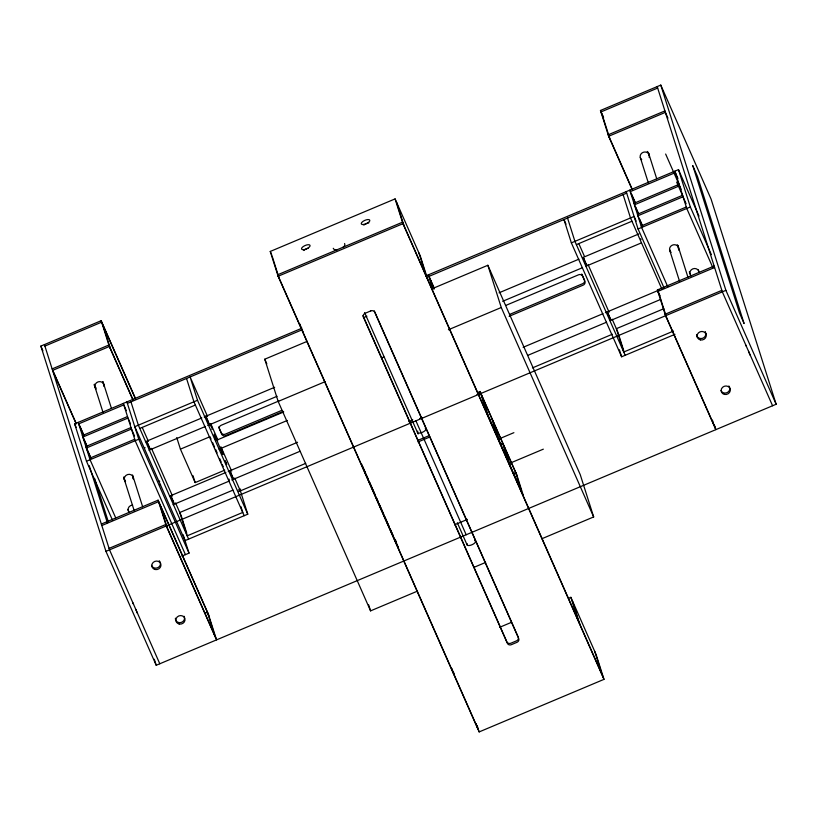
<?xml version="1.0" encoding="UTF-8"?>
<svg xmlns="http://www.w3.org/2000/svg" width="817" height="817" viewBox="0 0 817 817"><rect width="100%" height="100%" fill="white"/><g stroke="black" fill="none" stroke-linecap="round" stroke-linejoin="round"><path stroke-width="1.23" d="M632.235 189.738L608.645 136.265L600.464 110.479L660.779 85.08L711.045 199.001L776.15 404.252L156.221 665.273L105.955 551.352L40.85 346.112L101.165 320.713L135.52 398.594M44.894 346.071L101.625 322.184L135.479 398.9M657.675 88.052L600.934 111.949L603.497 117.76M568.53 598.299L570.869 597.319L596.124 654.57L603.988 679.356L479.16 731.92L278.117 276.248L270.253 251.452L395.081 198.899L420.336 256.14L427.74 279.465M52.135 368.916L108.875 345.029L132.977 399.666M664.915 110.908L608.185 134.795L632.287 189.432M101.165 320.713L109.345 346.5L52.605 370.387L76.195 423.86M608.645 136.265L665.385 112.368L667.949 118.179M278.117 276.248L402.944 223.684L395.081 198.899M112.634 520.511L86.479 461.227L74.643 423.9L301.963 328.189M426.014 275.84L678.488 169.65L699.005 216.148M127.381 403.363L302.433 329.66M428.139 276.728L626.69 193.129M127.523 416.578L82.394 435.573L87.011 446.031M633.972 203.331L679.101 184.325M417.538 591.099L370.571 610.871L278.168 401.443L264.769 359.204L307.039 341.414M363.402 317.68L366.925 316.199M431.509 289.004L487.861 265.27L580.264 474.708L593.663 516.936L541.998 538.689M130.996 427.546L85.877 446.542L91.004 458.163M637.454 214.299L682.573 195.304M207.579 416.558L190.106 376.954L197.51 400.279L134.785 426.688L185.04 540.609L247.765 514.199L240.372 490.874L234.734 478.098M674.985 334.316L621.625 356.784L571.359 242.863L634.084 216.454L636.137 221.101M139.789 428.445L195.375 405.048M576.373 244.62L631.949 221.223M89.594 458.245L134.713 439.25M641.171 226.003L686.29 207.007M86.479 461.227L138.757 439.209L126.911 401.893M664.211 288.258L638.057 228.974L690.334 206.967L678.488 169.65M145.446 441.691L201.84 417.947M204.189 416.956L274.675 387.278M499.075 292.792L578.957 259.152M582.49 257.672L638.874 233.928M149.021 450.208L205.414 426.464M207.763 425.473L277.086 396.286M502.649 301.31L582.541 267.67M586.065 266.189L641.284 242.945M278.771 401.024L221.152 425.279A3.084 2.829 -17.6 0 0 219.456 429.068L221.744 434.246A3.084 2.829 -17.6 0 0 225.717 435.635L283.336 411.38M505.703 305.466L578.61 274.778A3.084 2.829 -17.6 0 1 582.582 276.166L584.87 281.344A3.084 2.829 -17.6 0 1 583.175 285.133L509.103 316.322M278.168 401.443L325.135 381.662M381.498 357.938L383.847 356.947M448.421 329.751L501.26 307.509L487.861 265.27M224.746 470.143L195.171 482.592L180.424 449.156L210 436.707L211.021 439.015M281.691 410.41L225.257 434.174A3.084 2.829 -17.6 0 1 221.274 432.775L218.987 427.597A3.084 2.829 -17.6 0 1 218.782 426.842M509.808 314.351L582.715 283.662A3.084 2.829 -17.6 0 0 584.41 279.874L582.266 275.023M215.545 440.649L283.734 411.942M219.13 449.166L287.308 420.459M101.349 524.065L158.09 500.178L208.355 614.098L216.536 639.874L166.27 525.964L158.09 500.178M714.221 424.564L715.835 429.64L665.579 315.73L657.399 289.943L714.14 266.046M169.497 496.205L225.89 472.461M228.239 471.47L297.551 442.283M523.125 347.307L603.017 313.667M605.366 312.686L659.401 289.923M101.819 525.535L158.559 501.648L208.815 615.569M714.599 267.516L657.859 291.414L659.544 295.223M173.081 504.722L229.465 480.978M231.824 479.988L299.962 451.301M527.874 355.334L606.592 322.194M610.115 320.703L660.636 299.43M233.039 490.088L179.781 512.514L187.175 535.84L242.751 512.443L240.903 506.611M663.833 308.703L616.355 328.689L623.759 352.015L673.545 331.048M238.268 490.088L240.617 489.097M238.738 491.558L305.701 463.362M532.439 367.895L612.331 334.255M408.847 421.47L412.748 419.826M477.72 392.466L480.049 391.486L516.61 474.33L523.421 495.817L486.401 411.502M109.069 548.381L165.81 524.494L216.066 638.414M721.85 290.362L665.109 314.259L715.375 428.169M409.358 422.92L412.851 421.439M419.856 418.498L422.185 417.518M477.016 394.427L480.519 392.957L517.069 475.8M105.955 551.352L725.894 290.331L660.779 85.08M417.569 440.486L429.242 435.573M418.038 441.956L429.701 437.044M489.649 419.918L491.987 418.937L497.87 437.483M181.966 556.101L189.013 553.129L183.192 534.778M498.584 439.117L513.893 432.673M500.392 444.274L502.731 443.294L508.613 461.84M509.328 463.474L543.336 449.156M513.301 473.523L515.629 472.543L521.512 491.088M205.067 613.281L207.375 612.301L214.626 635.146M454.589 524.8L467.426 519.398M473.901 567.366L485.635 562.423M499.708 627.282L511.371 622.37M132.701 602.548L133.518 604.223M211.93 427.791L210.429 424.268L211.93 427.842M583.757 258.274C582.021 255.425 588.005 269.293 586.31 264.259M583.889 258.55L585.329 261.838M229.24 479.599L228.995 479.079M147.458 442.681C145.15 438.116 150.389 451.076 150.042 448.931M608.236 313.697C605.632 308.295 610.677 321.071 610.748 319.835M746.299 346.204L745.533 344.784M608.389 314.034L609.033 315.515M207.058 418.784C201.932 407.754 213.37 434.858 208.09 421.194M147.754 443.345L148.224 444.417M171.958 498.196C168.353 490.374 175.073 507.183 173.898 502.915M677.947 178.433L675.383 172.622L630.264 191.627L635.391 203.249M690.334 206.967L711.362 254.628M665.641 154.035L679.325 185.061M725.894 290.331L776.15 404.252M681.102 189.289L679.56 185.796L634.441 204.801L638.547 214.095M676.65 182.068L682.808 196.029M686.117 203.739L683.043 196.764L637.924 215.77L642.54 226.227M712.914 267.762L686.76 208.468L674.913 171.151M772.576 405.753L722.32 291.832L657.205 86.592M600.464 110.479L603.549 117.454M631.337 193.639L635.432 202.943M635.514 206.813L638.588 213.788M639.507 218.946L642.581 225.921M667.785 286.757L641.631 227.473L629.795 190.157M661.79 288.861L630.51 217.955L623.116 194.63M657.399 289.943L659.962 295.754M578.814 243.609L584.461 256.395M588.046 264.534L609.073 312.196M612.158 319.161L617.795 331.957L623.718 350.616M625.189 355.272L574.933 241.362L567.539 218.037M566.007 224.185L563.965 219.538L571.359 242.863M501.26 307.509L593.663 516.936M434.399 288.585L428.343 274.859L432.887 289.187M430.242 279.588L434.348 288.891M603.518 677.885L402.485 222.214L277.657 274.778L478.221 729.356M402.944 223.684L603.988 679.356M374.298 310.838L518.223 637.056A3.084 2.829 -17.6 0 1 516.528 640.834L510.86 643.224A3.084 2.829 -17.6 0 1 506.877 641.835L362.952 315.617M415.924 420.847L466.18 534.757M364.596 312.594L418.171 434.031M457.326 522.768L467.11 544.959M270.253 251.452L271.693 254.72M361.574 464.066L365.699 473.4M366.721 475.729L368.273 479.232M369.294 481.56L375.473 495.572M376.504 497.9L378.046 501.403M379.078 503.732L383.714 514.24M384.746 516.569L389.372 527.077M390.403 529.406L393.498 536.412M394.529 538.74L396.071 542.243M397.103 544.582L398.594 548.381M362.043 465.527L398.083 547.216M264.769 359.204L266.822 363.861M210.653 423.523L217.822 439.781M220.896 446.746L231.66 471.133M197.51 400.279L247.765 514.199M212.543 442.477L214.575 447.083M215.596 449.391L217.118 452.853M219.661 458.613L221.193 462.075M222.204 464.373L223.225 466.681M244.191 515.701L193.935 401.78L186.531 378.455M109.345 346.5L132.936 399.973M142.24 427.434L148.398 441.384M151.472 448.359L172.499 496.021M175.573 502.996L181.221 515.782L186.766 533.266M188.615 539.097L138.359 425.187L130.955 401.862M126.369 410.685L123.806 404.875L78.687 423.87L83.814 435.492M138.757 439.209L189.013 553.129M130.546 423.86L127.983 418.049L82.864 437.044L86.97 446.348M134.539 435.992L131.466 429.017L86.347 448.012L90.963 458.48M185.439 554.641L135.183 440.72L123.347 403.404M79.76 425.892L83.855 435.185M53.677 372.409L76.247 423.553M40.85 346.112L42.903 350.759M74.643 423.9L76.185 427.393M115.697 517.835L90.054 459.716L78.218 422.399M159.795 663.772L109.529 549.851L44.424 344.6M748.586 351.381L750.098 355.14M135.806 609.4L137.317 613.159M217.608 441.047L214.248 434.174L222.878 454.599L220.529 448.012M641.018 239.606L640.681 238.819M231.599 474.432L229.883 470.786L233.458 479.293L231.957 475.269M207.375 419.519L207.906 420.755M172.275 498.932L172.806 500.178M144.946 447.553L145.069 447.818M222.377 451.25C220.161 446.48 224.471 456.08 222.285 451.423M148.398 444.826L149.113 446.521M609.206 315.924L609.911 317.629M172.99 500.607L173.643 502.241M585.687 262.696L586.167 263.901M610.074 318.038L610.677 319.621M149.44 447.348L149.96 448.686M648.637 153.279L656.725 178.78M677.916 245.58L687.934 277.157M705.265 331.804L706.041 334.235M640.283 157.518L648.381 183.018M669.562 249.818L679.581 281.395M696.533 334.827L697.309 337.258M712.404 420.101L713.547 423.706M602.752 116.412L609.625 138.053M659.299 294.671L666.549 317.517M626.22 191.658L638.057 228.974M619.398 349.788L621.625 356.784M594.684 651.302L602.078 674.628M572.308 600.587L579.702 623.902M570.869 597.319L578.262 620.644M504.171 446.552L510.053 465.108M493.427 422.205L499.31 440.751M481.959 396.214L487.841 414.76M480.049 391.486L486.871 412.973M429.783 278.117L433.184 288.861M418.896 252.882L426.3 276.197M396.521 202.156L403.915 225.482M477.22 725.782L478.323 729.285M478.701 730.449L479.16 731.92M476.148 723.688L477.261 727.191M453.394 671.799L454.507 675.302M451.964 668.541L453.435 673.208M395.591 540.17L396.694 543.652M302.167 329.69L302.913 332.019M299.992 324.094L301.473 328.761M272.061 255.884L279.097 278.035M368.661 604.835L370.571 610.871M192.965 475.647L195.171 482.592M176.748 437.575L180.424 449.156M103.065 325.442L110.315 348.287M159.999 504.906L167.24 527.751M102.962 381.662L111.439 408.377M133.018 476.393L142.648 506.754M94.231 384.684L103.095 412.616M123.898 478.2L134.294 510.993M154.29 659.207L156.221 665.273M94.558 478.374L108.436 522.114M89.227 465.619L107.333 522.686M363.861 225.084A4.616 1.828 -23.8 0 1 368.835 222.867M303.832 250.492A4.616 1.828 -23.8 0 1 308.285 248.174M337.227 249.696A3.084 2.829 -17.6 0 1 333.254 248.297M344.6 243.517A3.084 2.829 -17.6 0 1 342.905 247.306M474.595 540.588A4.616 1.828 -23.8 0 1 474.595 543.131A4.616 1.828 -23.8 0 1 469.121 545.521A4.616 1.828 -23.8 0 1 467.314 543.775M425.238 428.22A4.616 1.828 -23.8 0 1 424.728 430.927A4.616 1.828 -23.8 0 1 419.213 433.112A4.616 1.828 -23.8 0 1 417.844 431.151M705.285 332.141A4.616 4.238 -17.6 0 1 702.293 338.381A4.616 4.238 -17.6 0 1 696.615 334.51M728.876 386.002A4.616 4.238 -17.6 0 1 727.549 392.385A4.616 4.238 -17.6 0 1 721.002 390.587M647.268 151.441A4.616 4.238 -17.6 0 1 648.78 155.444M641.753 159.662A4.616 4.238 -17.6 0 1 640.885 154.147A4.616 4.238 -17.6 0 1 646.686 152.319A4.616 4.238 -17.6 0 1 649.127 157.344M677.303 244.743A4.616 4.238 -17.6 0 1 678.181 248.154M669.817 250.002A4.616 4.238 -17.6 0 1 669.603 249.665M671.155 252.371A4.616 4.238 -17.6 0 1 670.297 246.857A4.616 4.238 -17.6 0 1 676.088 245.039A4.616 4.238 -17.6 0 1 678.539 250.053M691.111 275.87A4.616 4.238 -17.6 0 1 692.724 268.895A4.616 4.238 -17.6 0 1 699.025 272.541M698.361 269.876A4.616 4.238 -17.6 0 1 698.566 271.07M690.355 274.103A4.616 4.238 -17.6 0 1 689.385 271.54M132.487 474.994A4.616 4.238 -17.6 0 1 132.783 478.18M125.072 480.222A4.616 4.238 -17.6 0 1 123.837 476.934M125.542 481.693A4.616 4.238 -17.6 0 1 127.595 474.554A4.616 4.238 -17.6 0 1 133.365 479.222M129.311 512.422A4.616 4.238 -17.6 0 1 132.609 505.059M128.545 510.656A4.616 4.238 -17.6 0 1 127.912 509.655M102.86 381.947A4.616 4.238 -17.6 0 1 103.555 384.603M95.998 387.789A4.616 4.238 -17.6 0 1 94.425 384.215M96.13 388.974A4.616 4.238 -17.6 0 1 98.183 381.835A4.616 4.238 -17.6 0 1 103.953 386.502M158.518 481.06A3.084 1.215 -23.8 0 1 159.724 481.295M160.561 484.369A3.084 1.215 -23.8 0 1 159.836 485.216M184.06 616.253A4.616 4.238 -17.6 0 1 180.833 622.544A4.616 4.238 -17.6 0 1 175.4 618.193M159.244 560.779A4.616 4.238 -17.6 0 1 158.222 567.458A4.616 4.238 -17.6 0 1 151.523 565.313M211.807 429.252A3.084 2.829 -17.6 0 1 212.216 429.048M216.781 439.403A3.084 2.829 -17.6 0 1 216.127 439.597M581.694 274.032A3.084 2.829 -17.6 0 1 582.123 274.696M692.816 165.769L739.487 312.952L744.103 323.563L697.442 176.37L692.836 165.769M370.785 310.909L365.107 313.299A3.084 2.829 -17.6 0 0 363.412 317.078L507.347 643.306A3.084 2.829 -17.6 0 0 511.319 644.695L516.998 642.305A3.084 2.829 -17.6 0 0 518.693 638.526L374.768 312.308A3.084 2.829 -17.6 0 0 370.785 310.909M214.064 435.675L215.535 439.229L214.085 435.716M225.216 460.951L226.687 464.505L225.237 460.992M363.892 224.461A4.616 1.828 -23.8 0 0 369.795 220.253A4.616 1.828 -23.8 0 0 362.922 221.427A4.616 1.828 -23.8 0 0 363.892 224.461M304.149 249.614A4.616 1.828 -23.8 0 0 310.052 245.406A4.616 1.828 -23.8 0 0 303.189 246.581A4.616 1.828 -23.8 0 0 304.149 249.614M700.383 339.903A4.616 4.238 -17.6 0 0 706.123 334.521A4.616 4.238 -17.6 0 0 698.494 332.805A4.616 4.238 -17.6 0 0 700.383 339.903M724.444 394.417A4.616 4.238 -17.6 0 0 730.184 389.045A4.616 4.238 -17.6 0 0 722.555 387.319A4.616 4.238 -17.6 0 0 724.444 394.417M179.158 624.014A4.616 4.238 -17.6 0 0 184.897 618.643A4.616 4.238 -17.6 0 0 177.269 616.917A4.616 4.238 -17.6 0 0 179.158 624.014M155.097 569.5A4.616 4.238 -17.6 0 0 160.837 564.118A4.616 4.238 -17.6 0 0 153.208 562.402A4.616 4.238 -17.6 0 0 155.097 569.5"/></g></svg>
